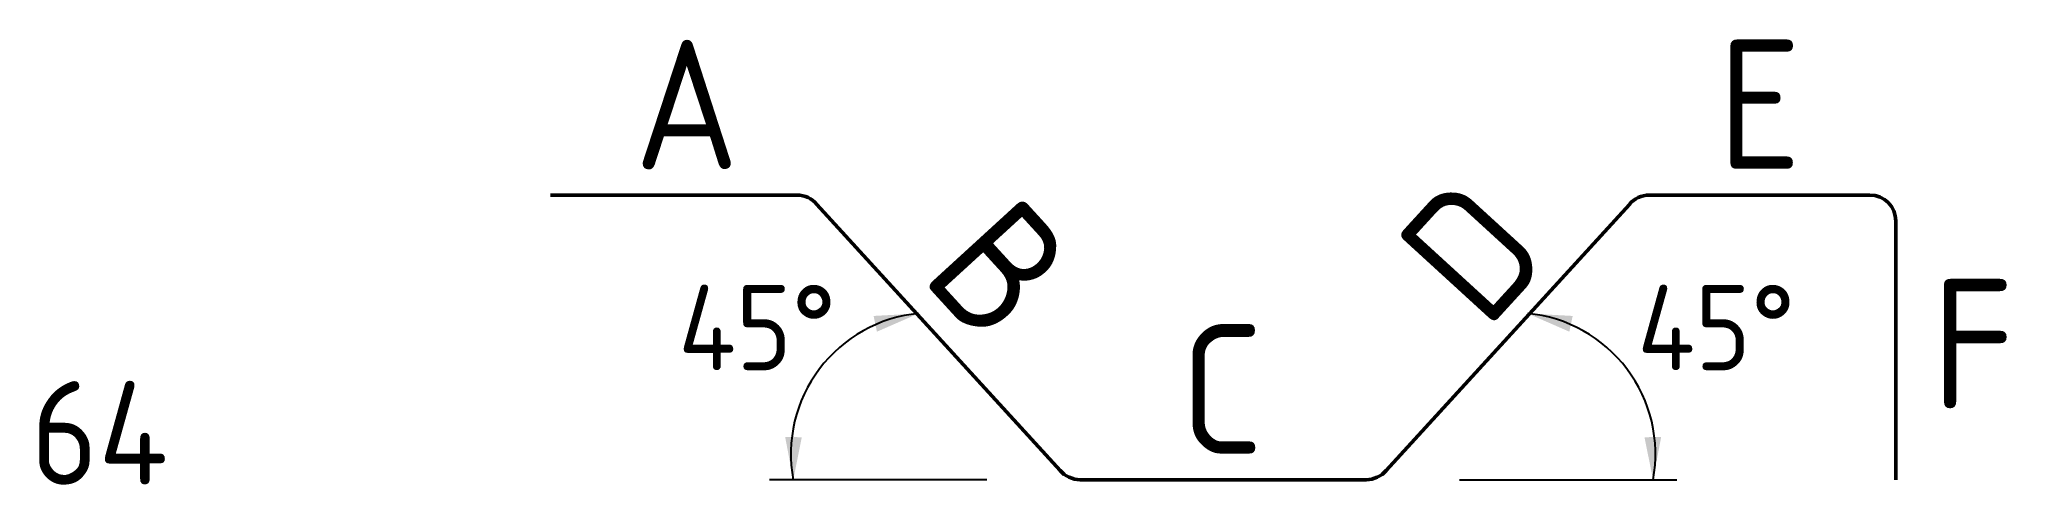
# Model space of a CAD drawing. Extents: x 239012 to 239392, y -40558 to -40472.
import ezdxf
from ezdxf.enums import TextEntityAlignment as Align

# ---------------------------------------------------------------- set-up
doc = ezdxf.new("R2010")
doc.units = 0
doc.layers.add('posedit.mtr.bar', color=7, linetype='Continuous', lineweight=50)
doc.layers.add('posedit.mtr.hidden', color=144, linetype='Continuous', plot=False)
doc.layers.add('posedit.mtr.lenght', color=183, linetype='Continuous')
doc.layers.add('posedit.mtr.text', color=3, linetype='Continuous')
doc.styles.add('posedit.ISOCPEUR', font='isocpeur.ttf', dxfattribs={"width": 0.9})

msp = doc.modelspace()

# ---------------------------------------------------------------- linework, layer by layer
at = {"layer": 'posedit.mtr.bar'}
for p, q in [((239158.3, -40502.48), (239110.65, -40502.48)), ((239162.15, -40504.28), (239209.15, -40555.68)), ((239272.15, -40555.68), (239319.15, -40504.28)), ((239365.65, -40502.48), (239322.99, -40502.48)), ((239370.65, -40557.48), (239370.65, -40507.48)), ((239268.3, -40557.48), (239212.99, -40557.48))]:
    msp.add_line(p, q, dxfattribs=at)
for centre, start, end in [((239158.3, -40507.48), 39.8056, 90), ((239322.99, -40507.48), 90, 140.1944), ((239365.65, -40507.48), 0, 90), ((239212.99, -40552.48), 219.8056, 270), ((239268.3, -40552.48), 270, 320.1944)]:
    msp.add_arc(centre, 5, start, end, dxfattribs=at)
at = {"layer": 'posedit.mtr.lenght'}
for p, q in [((239194.97, -40557.48), (239152.95, -40557.48)), ((239286.32, -40557.48), (239328.34, -40557.48))]:
    msp.add_line(p, q, dxfattribs=at)
for centre, start, end in [((239184.39, -40552.52), 95.4446, 190.4841), ((239296.91, -40552.52), 349.5159, 84.5554)]:
    msp.add_arc(centre, 27.28, start, end, dxfattribs=at)
for points in [[(239173.09, -40525.84), (239173.74, -40528.88), (239181.8, -40525.36)], [(239308.2, -40525.84), (239307.55, -40528.88), (239299.49, -40525.36)], [(239159.22, -40549.28), (239156, -40549.21), (239157.57, -40557.48)], [(239322.07, -40549.28), (239325.3, -40549.21), (239323.73, -40557.48)]]:
    msp.add_solid(points, dxfattribs=at)

# ---------------------------------------------------------------- texts
at = {"layer": 'posedit.mtr.hidden', "color": 144, "style": 'posedit.ISOCPEUR', "width": 0.9}
msp.add_text('64', height=20, dxfattribs=at).set_placement((239010.2, -40558.43))
at = {"layer": 'posedit.mtr.text', "style": 'posedit.ISOCPEUR', "width": 0.9}
msp.add_text('45°', height=16.5, dxfattribs=at).set_placement((239165.81, -40528.08), align=Align.MIDDLE_RIGHT)
msp.add_text('45°', height=16.5, dxfattribs=at).set_placement((239320.68, -40528.08), align=Align.MIDDLE_LEFT)
for tag, p in [('A', (239136.98, -40484.98)), ('E', (239344.32, -40484.98)), ('C', (239240.39, -40539.98))]:
    msp.add_attdef(tag, text='', height=25, dxfattribs=at).set_placement(p, align=Align.MIDDLE_CENTER)
for tag, rotation, p in [('B', 312.4396, (239197.53, -40516.93)), ('D', 47.5604, (239288.72, -40513.31))]:
    msp.add_attdef(tag, text='', height=25, rotation=rotation, dxfattribs=at).set_placement(p, align=Align.MIDDLE_CENTER)
msp.add_attdef('F', text='', height=25, dxfattribs=at).set_placement((239377.53, -40531.25), align=Align.MIDDLE_LEFT)

doc.saveas('drawing.dxf')
